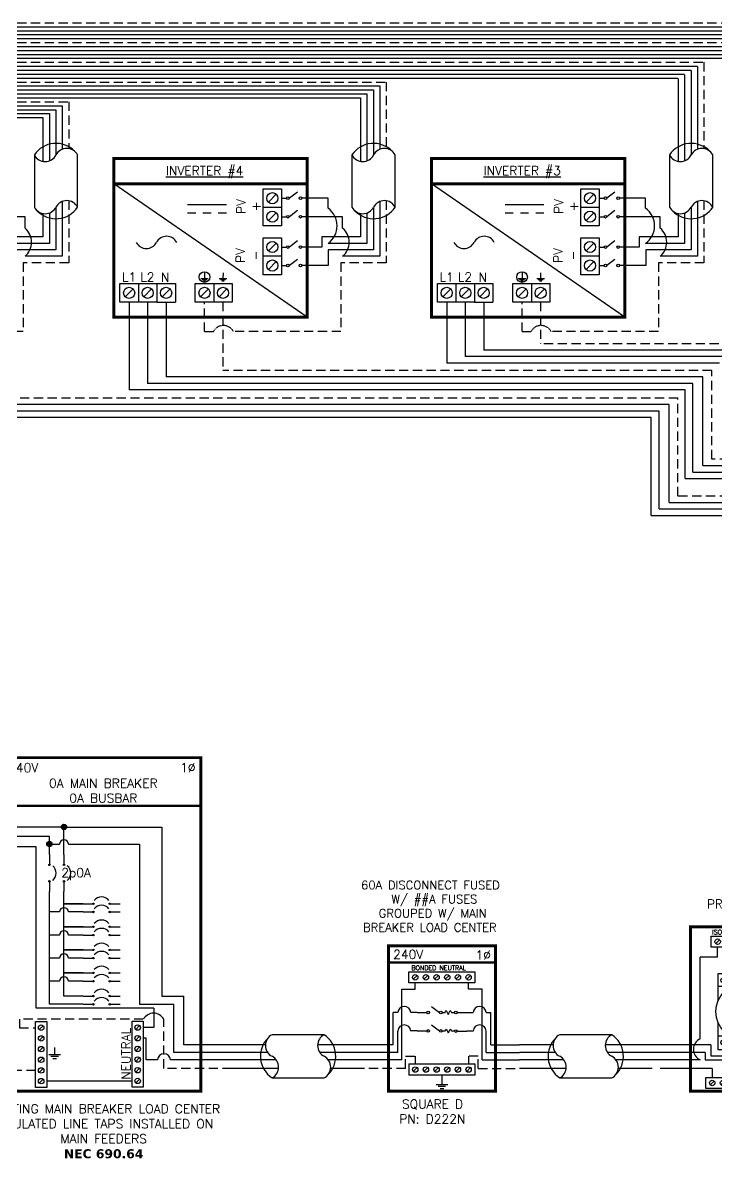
# Model space of a CAD drawing. Header units: feet. Extents: x 9859 to 10652, y 16033 to 16582.
# Drawn here: x 10279 to 10474.3, y 16236.7 to 16558 of the extents above; entities that cross this region are included whole.
import ezdxf

# ---------------------------------------------------------------- set-up
doc = ezdxf.new("R2010")
doc.units = ezdxf.units.FT
doc.header["$MEASUREMENT"] = 0
doc.linetypes.add('HIDDEN', pattern=[0.375, 0.25, -0.125])
for name, color, linetype in [('ONE LINE BLOCKS', 7, 'Continuous'), ('TABLES', 7, 'Continuous'), ('TEXT', 7, 'Continuous'), ('Z - TITLEBLOCK TXT', 7, 'Continuous')]:
    doc.layers.add(name, color=color, linetype=linetype)
doc.styles.add('ONE LINE TXT', font='techb___.ttf')
doc.styles.get("Standard").update_dxf_attribs({"font": 'simplex.shx'})

# ---------------------------------------------------------------- blocks, each defined once
blk = doc.blocks.new('*U18')
at = {"color": 7, "linetype": 'Continuous'}
for p, q in [((-628.73, -1.61), (-2.62, -1.61)), ((-628.73, -4.82), (-7.87, -4.82)), ((-628.73, -9.64), (-132.05, -9.65)), ((-628.73, -12.86), (-137.3, -12.86)), ((-628.73, -17.69), (-261.48, -17.69)), ((-261.48, -17.78), (-261.48, -51.53)), ((-628.73, -20.9), (-266.73, -20.9)), ((-266.73, -21.16), (-266.73, -56.2)), ((-628.73, -25.73), (-390.92, -25.73)), ((-390.92, -25.73), (-390.92, -51.53)), ((-628.73, -28.95), (-396.16, -28.95)), ((-396.16, -28.95), (-396.16, -56.2)), ((-628.73, -33.78), (-520.35, -33.78)), ((-628.73, -36.99), (-525.59, -36.99)), ((-525.59, -36.99), (-525.59, -56.2)), ((-520.35, -33.78), (-520.35, -51.53)), ((-531.73, -53.85), (-531.73, -75.09)), ((-514.1, -75.09), (-514.1, -53.85)), ((-402.3, -53.85), (-402.3, -75.09)), ((-384.67, -75.09), (-384.67, -53.85)), ((-272.87, -53.85), (-272.87, -75.09)), ((-255.24, -75.09), (-255.24, -53.85)), ((-520.35, -72.78), (-520.35, -95.11)), ((-412.04, -71.46), (-422.67, -71.46)), ((-412.04, -75.56), (-412.04, -71.46)), ((-390.92, -72.78), (-390.92, -95.11)), ((-282.61, -71.46), (-293.24, -71.46)), ((-282.61, -75.56), (-282.61, -71.46)), ((-261.48, -72.78), (-261.48, -95.11)), ((-535.52, -78.99), (-552.11, -78.99)), ((-535.52, -83.72), (-535.52, -78.99)), ((-525.59, -77.45), (-525.59, -89.87)), ((-406.09, -78.99), (-422.67, -78.99)), ((-406.09, -83.72), (-406.09, -78.99)), ((-396.16, -77.45), (-396.16, -89.87)), ((-276.65, -78.99), (-293.24, -78.99)), ((-276.65, -83.72), (-276.65, -78.99)), ((-266.73, -77.45), (-266.73, -89.87)), ((-525.59, -89.87), (-541.48, -89.87)), ((-396.16, -89.87), (-412.04, -89.87)), ((-266.73, -89.87), (-282.61, -89.87)), ((-520.35, -95.11), (-535.52, -95.11)), ((-390.92, -95.11), (-406.09, -95.11)), ((-261.48, -95.11), (-276.65, -95.11)), ((-493.09, -113.78), (-493.09, -149.54)), ((-363.66, -113.78), (-363.66, -138.64)), ((-252.46, -138.64), (-363.66, -138.64)), ((-266.54, -149.54), (-493.09, -149.54)), ((-266.54, -185.65), (-266.54, -149.54)), ((-280.35, -160.83), (-622.52, -160.83)), ((-280.35, -200.68), (-280.35, -160.83)), ((-266.54, -185.65), (-77.27, -185.65)), ((-280.35, -200.68), (-77.27, -200.68))]:
    blk.add_line(p, q, dxfattribs=at)
at = {"color": 253, "linetype": 'Continuous'}
for p, q in [((-628.73, -3.21), (-5.24, -3.22)), ((-628.73, -6.43), (-10.49, -6.43)), ((-628.73, -11.25), (-134.67, -11.25)), ((-628.73, -14.47), (-139.92, -14.47)), ((-628.73, -19.3), (-264.11, -19.3)), ((-628.73, -22.52), (-269.35, -22.52)), ((-269.35, -22.85), (-269.35, -56.43)), ((-264.11, -19.47), (-264.11, -53.95)), ((-628.73, -27.34), (-393.54, -27.34)), ((-393.54, -27.34), (-393.54, -53.95)), ((-628.73, -30.56), (-398.78, -30.56)), ((-398.78, -30.56), (-398.78, -56.43)), ((-628.73, -35.39), (-522.97, -35.39)), ((-522.97, -35.39), (-522.97, -53.95)), ((-628.73, -38.6), (-528.21, -38.6)), ((-528.21, -38.6), (-528.21, -56.43)), ((-528.21, -77.68), (-528.21, -87.25)), ((-522.97, -75.19), (-522.97, -92.49)), ((-398.78, -77.68), (-398.78, -87.25)), ((-393.54, -75.19), (-393.54, -92.49)), ((-269.35, -77.68), (-269.35, -87.25)), ((-264.11, -75.19), (-264.11, -92.49)), ((-528.21, -87.25), (-544.05, -87.25)), ((-398.78, -87.25), (-414.62, -87.25)), ((-414.62, -87.25), (-414.62, -91.36)), ((-269.35, -87.25), (-285.19, -87.25)), ((-285.19, -87.25), (-285.19, -91.36)), ((-522.97, -92.49), (-541.43, -92.49)), ((-414.62, -91.36), (-422.67, -91.36)), ((-393.54, -92.49), (-412, -92.49)), ((-412, -92.49), (-412, -98.89)), ((-285.19, -91.36), (-293.24, -91.36)), ((-264.11, -92.49), (-282.57, -92.49)), ((-282.57, -92.49), (-282.57, -98.89)), ((-412, -98.89), (-422.67, -98.89)), ((-282.57, -98.89), (-293.24, -98.89)), ((-478.02, -113.78), (-478.02, -144.28)), ((-348.59, -113.78), (-348.59, -133.38)), ((-245.18, -133.38), (-348.59, -133.38)), ((-259.25, -144.28), (-478.02, -144.28)), ((-259.25, -180.39), (-259.25, -144.28)), ((-273.07, -155.57), (-607.45, -155.57)), ((-273.07, -195.42), (-273.07, -155.57)), ((-259.25, -180.39), (-79.97, -180.39)), ((-273.07, -195.42), (-79.97, -195.42))]:
    blk.add_line(p, q, dxfattribs=at)
at = {"color": 10, "linetype": 'Continuous'}
for p, q in [((-485.55, -113.78), (-485.55, -146.91)), ((-356.12, -113.78), (-356.12, -136.01)), ((-249.24, -136.01), (-356.12, -136.01)), ((-263.31, -146.91), (-485.55, -146.91)), ((-263.31, -183.02), (-263.31, -146.91)), ((-277.13, -158.2), (-614.98, -158.2)), ((-277.13, -198.05), (-277.13, -158.2)), ((-263.31, -183.02), (-77.39, -183.02)), ((-277.13, -198.05), (-77.39, -198.05))]:
    blk.add_line(p, q, dxfattribs=at)
at = {"color": 7, "linetype": 'Continuous'}
for centre, start, end in [((-522.91, -59.7), 43.9732, 146.4265), ((-393.48, -59.7), 43.9732, 146.4265), ((-264.05, -59.7), 43.9732, 146.4265), ((-522.91, -69.24), 223.9732, 326.4265), ((-393.48, -69.24), 223.9732, 326.4265), ((-264.05, -69.24), 223.9732, 326.4265)]:
    blk.add_arc(centre, 10.58, start, end, dxfattribs=at)
at = {"layer": 'ONE LINE BLOCKS', "lineweight": 50, "const_width": 1.19}
for points in [[(-499.3, -119.95), (-499.3, -55.29), (-420.53, -55.29), (-420.53, -119.95)], [(-499.3, -65.58), (-499.3, -55.29), (-420.53, -55.29), (-420.53, -65.58)], [(-369.87, -119.95), (-369.87, -55.29), (-291.1, -55.29), (-291.1, -119.95)], [(-369.87, -65.58), (-369.87, -55.29), (-291.1, -55.29), (-291.1, -65.58)]]:
    blk.add_lwpolyline(points, close=True, dxfattribs=at)
at = {"layer": 'TEXT', "color": 92, "linetype": 'HIDDEN', "ltscale": 15}
for p, q in [((-628.73, 0), (0, 0)), ((-628.73, -8.04), (-129.43, -8.04)), ((-628.73, -16.08), (-258.86, -16.08)), ((-258.86, -16.08), (-258.86, -51.24)), ((-628.73, -24.13), (-388.29, -24.13)), ((-388.29, -24.13), (-388.29, -51.24)), ((-628.73, -32.17), (-517.73, -32.17)), ((-517.73, -32.17), (-517.73, -51.24)), ((-517.73, -72.49), (-517.73, -97.74)), ((-388.29, -72.49), (-388.29, -97.74)), ((-258.86, -72.49), (-258.86, -97.74)), ((-517.73, -97.74), (-536.23, -97.74)), ((-536.23, -97.74), (-536.23, -125.82)), ((-388.29, -97.74), (-406.8, -97.74)), ((-406.8, -97.74), (-406.8, -125.82)), ((-258.86, -97.74), (-277.37, -97.74)), ((-277.37, -97.74), (-277.37, -125.82)), ((-462.38, -125.82), (-462.38, -113.78)), ((-454.85, -113.78), (-454.85, -141.65)), ((-332.95, -125.82), (-332.95, -113.78)), ((-325.41, -113.78), (-325.41, -130.75)), ((-536.23, -125.82), (-579.97, -125.82)), ((-462.38, -125.82), (-458.78, -125.82)), ((-406.8, -125.82), (-450.54, -125.82)), ((-332.95, -125.82), (-329.35, -125.82)), ((-277.37, -125.82), (-321.11, -125.82)), ((-241.54, -130.75), (-325.41, -130.75)), ((-255.61, -141.65), (-454.85, -141.65)), ((-255.61, -177.76), (-255.61, -141.65)), ((-269.43, -152.94), (-584.28, -152.94)), ((-269.43, -192.79), (-269.43, -152.94)), ((-79.9, -177.76), (-255.61, -177.76)), ((-79.9, -192.79), (-269.43, -192.79))]:
    blk.add_line(p, q, dxfattribs=at)
at = {"layer": 'TEXT', "color": 92, "linetype": 'Continuous', "flags": 128}
for points in [[(-462.38, -101.84), (-462.38, -104.14)], [(-454.84, -101.84), (-454.85, -104.14)], [(-332.95, -101.84), (-332.95, -104.14)], [(-325.41, -101.84), (-325.42, -104.14)], [(-463.92, -104.14), (-460.85, -104.14)], [(-461.38, -104.71), (-463.38, -104.71)], [(-456.38, -104.14), (-453.31, -104.14)], [(-453.84, -104.71), (-455.85, -104.71)], [(-334.49, -104.14), (-331.41, -104.14)], [(-331.95, -104.71), (-333.95, -104.71)], [(-326.95, -104.14), (-323.88, -104.14)], [(-324.41, -104.71), (-326.42, -104.71)]]:
    blk.add_lwpolyline(points, dxfattribs=at)
at = {"layer": 'TEXT', "color": 92, "linetype": 'HIDDEN', "flags": 128}
for points in [[(-461.91, -105.28), (-462.85, -105.28)], [(-454.38, -105.28), (-455.32, -105.28)], [(-332.48, -105.28), (-333.42, -105.28)], [(-324.94, -105.28), (-325.89, -105.28)]]:
    blk.add_lwpolyline(points, dxfattribs=at)
at = {"layer": 'TEXT', "color": 92, "linetype": 'Continuous'}
for centre in [(-462.38, -103.58), (-332.95, -103.58)]:
    blk.add_circle(centre, 2.17, dxfattribs=at)
at = {"layer": 'TEXT', "color": 92, "linetype": 'HIDDEN', "ltscale": 0.3}
for centre in [(-454.66, -127.98), (-325.23, -127.98)]:
    blk.add_arc(centre, 4.65, 27.6639, 152.3361, dxfattribs=at)
at = {"layer": 'Z - TITLEBLOCK TXT', "color": 7, "linetype": 'Continuous'}
for p, q in [((-420.53, -119.95), (-499.3, -65.58)), ((-291.1, -119.95), (-369.87, -65.58)), ((-453.48, -74.19), (-469.25, -74.19)), ((-324.05, -74.19), (-339.82, -74.19)), ((-465.95, -77.6), (-469.25, -77.6)), ((-459.72, -77.6), (-463.01, -77.6)), ((-453.48, -77.6), (-456.78, -77.6)), ((-336.52, -77.6), (-339.82, -77.6)), ((-330.29, -77.6), (-333.58, -77.6)), ((-324.05, -77.6), (-327.34, -77.6))]:
    blk.add_line(p, q, dxfattribs=at)
at = {"layer": 'Z - TITLEBLOCK TXT', "color": 1, "linetype": 'Continuous'}
for p, q in [((-438.49, -82.76), (-438.49, -67.69)), ((-438.49, -67.69), (-430.95, -67.69)), ((-438.49, -82.76), (-438.49, -67.69)), ((-430.95, -67.69), (-430.95, -82.76)), ((-430.95, -67.69), (-430.95, -75.23)), ((-424.53, -69), (-427.79, -71.44)), ((-309.06, -82.76), (-309.06, -67.69)), ((-309.06, -67.69), (-301.52, -67.69)), ((-309.06, -82.76), (-309.06, -67.69)), ((-301.52, -67.69), (-301.52, -82.76)), ((-301.52, -67.69), (-301.52, -75.23)), ((-295.09, -69), (-298.36, -71.44)), ((-430.95, -71.46), (-428.91, -71.46)), ((-301.52, -71.46), (-299.48, -71.46)), ((-430.95, -75.23), (-438.49, -75.23)), ((-430.95, -78.99), (-428.91, -78.99)), ((-424.53, -76.53), (-427.79, -78.98)), ((-301.52, -75.23), (-309.06, -75.23)), ((-301.52, -78.99), (-299.48, -78.99)), ((-295.09, -76.53), (-298.36, -78.98)), ((-430.95, -82.76), (-438.49, -82.76)), ((-301.52, -82.76), (-309.06, -82.76)), ((-438.49, -102.66), (-438.49, -87.59)), ((-438.49, -87.59), (-430.95, -87.59)), ((-430.95, -87.59), (-430.95, -95.12)), ((-309.06, -102.66), (-309.06, -87.59)), ((-309.06, -87.59), (-301.52, -87.59)), ((-301.52, -87.59), (-301.52, -95.12)), ((-430.95, -91.36), (-428.91, -91.36)), ((-424.53, -88.89), (-427.79, -91.34)), ((-301.52, -91.36), (-299.48, -91.36)), ((-295.09, -88.89), (-298.36, -91.34)), ((-430.95, -95.12), (-438.49, -95.12)), ((-430.95, -95.12), (-430.95, -102.66)), ((-424.53, -96.43), (-427.79, -98.87)), ((-301.52, -95.12), (-309.06, -95.12)), ((-301.52, -95.12), (-301.52, -102.66)), ((-295.09, -96.43), (-298.36, -98.87)), ((-430.95, -98.89), (-428.91, -98.89)), ((-301.52, -98.89), (-299.48, -98.89)), ((-496.85, -106.25), (-481.78, -106.25)), ((-496.85, -113.78), (-496.85, -106.25)), ((-496.85, -106.25), (-489.32, -106.25)), ((-489.32, -106.25), (-489.32, -113.78)), ((-481.78, -106.25), (-481.78, -113.78)), ((-481.78, -106.25), (-474.25, -106.25)), ((-474.25, -106.25), (-474.25, -113.78)), ((-466.15, -106.25), (-451.08, -106.25)), ((-466.15, -113.78), (-466.15, -106.25)), ((-466.15, -106.25), (-458.61, -106.25)), ((-458.61, -106.25), (-458.61, -113.78)), ((-451.08, -106.25), (-451.08, -113.78)), ((-430.95, -102.66), (-438.49, -102.66)), ((-367.42, -106.25), (-352.35, -106.25)), ((-367.42, -113.78), (-367.42, -106.25)), ((-367.42, -106.25), (-359.89, -106.25)), ((-359.89, -106.25), (-359.89, -113.78)), ((-352.35, -106.25), (-352.35, -113.78)), ((-352.35, -106.25), (-344.82, -106.25)), ((-344.82, -106.25), (-344.82, -113.78)), ((-336.72, -106.25), (-321.65, -106.25)), ((-336.72, -113.78), (-336.72, -106.25)), ((-336.72, -106.25), (-329.18, -106.25)), ((-329.18, -106.25), (-329.18, -113.78)), ((-321.65, -106.25), (-321.65, -113.78)), ((-301.52, -102.66), (-309.06, -102.66)), ((-481.78, -113.78), (-496.85, -113.78)), ((-481.78, -113.78), (-474.25, -113.78)), ((-451.08, -113.78), (-466.15, -113.78)), ((-352.35, -113.78), (-367.42, -113.78)), ((-352.35, -113.78), (-344.82, -113.78)), ((-321.65, -113.78), (-336.72, -113.78))]:
    blk.add_line(p, q, dxfattribs=at)
at = {"layer": 'Z - TITLEBLOCK TXT', "color": 4, "linetype": 'Continuous'}
for p, q in [((-433.11, -69.85), (-436.33, -73.07)), ((-303.68, -69.85), (-306.9, -73.07)), ((-433.11, -77.39), (-436.33, -80.6)), ((-303.68, -77.39), (-306.9, -80.6)), ((-433.11, -89.75), (-436.33, -92.96)), ((-303.68, -89.75), (-306.9, -92.96)), ((-433.11, -97.28), (-436.33, -100.5)), ((-303.68, -97.28), (-306.9, -100.5)), ((-491.48, -108.41), (-494.69, -111.62)), ((-483.94, -108.41), (-487.16, -111.62)), ((-476.41, -108.41), (-479.62, -111.62)), ((-460.77, -108.41), (-463.99, -111.62)), ((-453.24, -108.41), (-456.45, -111.62)), ((-362.05, -108.41), (-365.26, -111.62)), ((-354.51, -108.41), (-357.73, -111.62)), ((-346.98, -108.41), (-350.19, -111.62)), ((-331.34, -108.41), (-334.56, -111.62)), ((-323.81, -108.41), (-327.02, -111.62))]:
    blk.add_line(p, q, dxfattribs=at)
for centre in [(-434.72, -71.46), (-305.29, -71.46), (-434.72, -78.99), (-305.29, -78.99), (-434.72, -91.36), (-305.29, -91.36), (-434.72, -98.89), (-305.29, -98.89), (-493.09, -110.02), (-485.55, -110.02), (-478.02, -110.02), (-462.38, -110.02), (-454.85, -110.02), (-363.66, -110.02), (-356.12, -110.02), (-348.59, -110.02), (-332.95, -110.02), (-325.41, -110.02)]:
    blk.add_circle(centre, 2.27, dxfattribs=at)
at = {"layer": 'Z - TITLEBLOCK TXT', "color": 1, "linetype": 'Continuous'}
for centre in [(-428.37, -71.46), (-423.22, -71.46), (-298.94, -71.46), (-293.78, -71.46), (-428.37, -78.99), (-423.22, -78.99), (-298.94, -78.99), (-293.78, -78.99), (-428.37, -91.36), (-423.22, -91.36), (-298.94, -91.36), (-293.78, -91.36), (-428.37, -98.89), (-423.22, -98.89), (-298.94, -98.89), (-293.78, -98.89)]:
    blk.add_circle(centre, 0.541, dxfattribs=at)
at = {"layer": 'Z - TITLEBLOCK TXT', "linetype": 'Continuous'}
for centre, radius, start, end in [((-527.32, -51.54), 4.98, 207.6639, 332.3361), ((-518.51, -56.16), 4.98, 27.6639, 152.3361), ((-397.89, -51.54), 4.98, 207.6639, 332.3361), ((-389.08, -56.16), 4.98, 27.6639, 152.3361), ((-268.46, -51.54), 4.98, 207.6639, 332.3361), ((-259.64, -56.16), 4.98, 27.6639, 152.3361), ((-518.51, -77.4), 4.98, 27.6639, 152.3361), ((-389.08, -77.4), 4.98, 27.6639, 152.3361), ((-259.64, -77.4), 4.98, 27.6639, 152.3361), ((-527.32, -72.78), 4.98, 207.6639, 332.3361), ((-417.17, -82.72), 8.8, 305.6505, 54.3495), ((-397.89, -72.78), 4.98, 207.6639, 332.3361), ((-287.74, -82.72), 8.8, 305.6505, 54.3495), ((-268.46, -72.78), 4.98, 207.6639, 332.3361), ((-540.29, -89.41), 7.43, 309.9338, 50.0662), ((-477.83, -91.64), 4.65, 27.6639, 152.3361), ((-410.86, -89.41), 7.43, 309.9338, 50.0662), ((-348.4, -91.64), 4.65, 27.6639, 152.3361), ((-281.43, -89.41), 7.43, 309.9338, 50.0662), ((-486.07, -87.32), 4.65, 207.6639, 332.3361), ((-356.64, -87.32), 4.65, 207.6639, 332.3361)]:
    blk.add_arc(centre, radius, start, end, dxfattribs=at)
at = {"layer": 'TABLES', "color": 1, "linetype": 'Continuous'}
for s, p in [('%%UINVERTER #4', (-478.09, -62.03)), ('%%UINVERTER #3', (-348.66, -62.03))]:
    blk.add_text(s, height=3.6576, dxfattribs=at).set_placement(p)
at = {"layer": 'TEXT', "color": 1, "char_height": 3.658, "attachment_point": 5, "rotation": 90}
for s, width, insert in [('PV +', 2.8378, (-444.46, -74.82)), ('PV +', 2.8378, (-315.03, -74.82)), ('PV -', 2.8013, (-444.69, -94.79)), ('PV -', 2.8013, (-315.25, -94.79))]:
    blk.add_mtext_dynamic_manual_height_columns(s, width=width, gutter_width=0.75, heights=[0], dxfattribs=dict(at, insert=insert))
at = {"layer": 'TEXT', "color": 1, "attachment_point": 5}
for s, insert, char_height in [('L1', (-493.14, -103.61), 3.658), ('L2', (-485.68, -103.58), 3.658), ('N', (-478.43, -103.63), 3.66), ('L1', (-363.71, -103.61), 3.658), ('L2', (-356.25, -103.58), 3.658), ('N', (-349, -103.63), 3.66)]:
    blk.add_mtext_dynamic_manual_height_columns(s, width=0.1481, gutter_width=0.75, heights=[0], dxfattribs=dict(at, insert=insert, char_height=char_height))
blk = doc.blocks.new('M_METER PAN')
at = {"color": 253, "linetype": 'Continuous'}
for p, q in [((4.735, 8.023), (4.735, 8.748)), ((8.589, 8.023), (8.589, 8.748)), ((4.735, 8.023), (3.483, 8.023)), ((3.483, 2.136), (3.483, 8.023)), ((8.589, 8.023), (9.84, 8.023)), ((9.84, 2.136), (9.84, 8.023)), ((3.483, 0.611), (0, 0.611)), ((9.84, 0.611), (13.323, 0.611))]:
    blk.add_line(p, q, dxfattribs=at)
at = {"color": 7, "linetype": 'Continuous'}
for p, q in [((5.163, 7.563), (5.163, 6.819)), ((5.163, 7.563), (9.474, 7.563)), ((9.474, 7.563), (9.474, 1.711)), ((4.245, 1.711), (0, 1.711)), ((4.245, 1.711), (4.245, 0.898)), ((9.474, 1.711), (13.323, 1.711)), ((4.245, 0.898), (5.163, 0.898)), ((5.163, 0.898), (5.163, 1.37))]:
    blk.add_line(p, q, dxfattribs=at)
at = {"color": 10, "linetype": 'Continuous'}
for p, q in [((8.16, 7.142), (8.16, 6.819)), ((8.16, 7.142), (9.123, 7.142)), ((9.123, 7.142), (9.123, 1.149)), ((3.832, 1.149), (0, 1.149)), ((3.832, 1.149), (3.832, 0.611)), ((8.16, 1.37), (8.16, 0.611)), ((9.123, 1.149), (13.323, 1.149)), ((3.832, 0.611), (8.16, 0.611))]:
    blk.add_line(p, q, dxfattribs=at)
at = {"color": 1, "linetype": 'Continuous'}
for p, q in [((5.565, 5.899), (4.761, 5.899)), ((7.758, 5.899), (8.562, 5.899)), ((5.565, 2.326), (4.761, 2.326)), ((7.758, 2.326), (8.562, 2.326))]:
    blk.add_line(p, q, dxfattribs=at)
at = {"color": 253, "linetype": 'Continuous'}
for centre, start, end in [((3.823, 1.374), 113.9997, 246.0003), ((9.5, 1.374), 293.9997, 66.0003)]:
    blk.add_arc(centre, 0.835, start, end, dxfattribs=at)
at = {"layer": 'ONE LINE BLOCKS', "lineweight": 50, "const_width": 0.21}
blk.add_lwpolyline([(2.772, -1.647), (2.772, 10.216), (10.552, 10.216), (10.552, -1.647)], close=True, dxfattribs=at)
at = {"layer": 'TEXT', "color": 92, "linetype": 'HIDDEN', "ltscale": 15}
for p, q in [((4.347, 0), (0, 0)), ((4.347, 0), (4.347, -0.649)), ((8.201, 0), (8.201, -0.649)), ((8.201, 0), (13.323, 0))]:
    blk.add_line(p, q, dxfattribs=at)
at = {"layer": 'TEXT', "color": 92, "linetype": 'Continuous', "flags": 128}
for points in [[(9.228, -0.457), (9.227, -1.078)], [(8.812, -1.078), (9.642, -1.078)], [(9.498, -1.231), (8.956, -1.231)], [(9.354, -1.385), (9.1, -1.385)]]:
    blk.add_lwpolyline(points, dxfattribs=at)
at = {"layer": 'TEXT', "linetype": 'Continuous'}
blk.add_circle((6.662, 4.095), 2.059, dxfattribs=at)
at = {"layer": 'Z - TITLEBLOCK TXT', "color": 1, "linetype": 'Continuous'}
for p, q in [((4.275, 8.748), (4.275, 9.552)), ((4.275, 9.552), (9.049, 9.552)), ((9.049, 9.552), (9.049, 8.748)), ((9.049, 8.748), (4.275, 8.748)), ((4.761, 6.819), (4.761, 4.888)), ((5.565, 6.819), (4.761, 6.819)), ((5.565, 5.838), (5.565, 6.819)), ((7.758, 5.838), (7.758, 6.819)), ((7.758, 6.819), (8.562, 6.819)), ((8.562, 6.819), (8.562, 4.888)), ((4.761, 3.301), (4.761, 1.37)), ((8.562, 3.301), (8.562, 1.37)), ((5.565, 1.37), (5.565, 2.351)), ((7.758, 1.37), (7.758, 2.351)), ((4.761, 1.37), (5.565, 1.37)), ((8.562, 1.37), (7.758, 1.37)), ((3.887, -1.453), (3.887, -0.649)), ((3.887, -0.649), (8.661, -0.649)), ((8.661, -0.649), (8.661, -1.453)), ((8.661, -1.453), (3.887, -1.453))]:
    blk.add_line(p, q, dxfattribs=at)
at = {"layer": 'Z - TITLEBLOCK TXT', "color": 4, "linetype": 'Continuous'}
for p, q in [((4.874, 9.29), (4.596, 9.011)), ((5.645, 9.29), (5.366, 9.011)), ((6.416, 9.29), (6.137, 9.011)), ((7.186, 9.29), (6.908, 9.011)), ((7.957, 9.29), (7.679, 9.011)), ((8.728, 9.29), (8.449, 9.011)), ((5.303, 6.499), (5.024, 6.22)), ((8.299, 6.499), (8.021, 6.22)), ((5.303, 2.005), (5.024, 1.727)), ((8.299, 2.005), (8.021, 1.727)), ((4.486, -0.912), (4.208, -1.19)), ((5.257, -0.912), (4.978, -1.19)), ((6.028, -0.912), (5.749, -1.19)), ((6.798, -0.912), (6.52, -1.19)), ((7.569, -0.912), (7.291, -1.19)), ((8.34, -0.912), (8.061, -1.19))]:
    blk.add_line(p, q, dxfattribs=at)
for centre in [(4.735, 9.15), (5.506, 9.15), (6.276, 9.15), (7.047, 9.15), (7.818, 9.15), (8.589, 9.15), (5.163, 6.359), (8.16, 6.359), (5.163, 1.866), (8.16, 1.866), (4.347, -1.051), (5.118, -1.051), (5.888, -1.051), (6.659, -1.051), (7.43, -1.051), (8.201, -1.051)]:
    blk.add_circle(centre, 0.197, dxfattribs=at)
at = {"layer": 'TABLES', "color": 4, "linetype": 'Continuous'}
blk.add_text('ISOLATED NEUTRAL', height=0.33207, dxfattribs=at).set_placement((4.339, 9.669))
at = {"layer": 'TEXT', "color": 1, "insert": (6.613, 11.342), "char_height": 0.62775, "attachment_point": 5}
blk.add_mtext_dynamic_manual_height_columns('PRODUCTION METER', width=1.32031, gutter_width=7.17, heights=[0], dxfattribs=at)
at = {"layer": 'Z - TITLEBLOCK TXT', "color": 253, "linetype": 'Continuous', "style": 'ONE LINE TXT'}
blk.add_text('M', height=1.662, dxfattribs=at).set_placement((5.854, 3.259))
blk = doc.blocks.new('*U17')
at = {"color": 0}
blk.add_blockref('M_METER PAN', (0, 0), dxfattribs=at)
blk = doc.blocks.new('M_MAIN DISCO')
at = {"color": 253, "linetype": 'Continuous'}
for p, q in [((-42.47, 32.21), (-42.47, 34.82)), ((-20.72, 32.21), (-20.72, 34.82)), ((-47.96, 3.45), (-47.96, 32.21)), ((-47.96, 32.21), (-42.47, 32.21)), ((-15.23, 32.21), (-20.72, 32.21)), ((-15.23, 3.45), (-15.23, 32.21)), ((-47.96, 3.45), (-63.19, 3.45)), ((-15.23, 3.45), (0, 3.45))]:
    blk.add_line(p, q, dxfattribs=at)
at = {"color": 7, "linetype": 'Continuous'}
for p, q in [((-51.46, 9.66), (-51.46, 22.77)), ((-49.6, 22.77), (-51.46, 22.77)), ((-41.69, 22.77), (-44.32, 22.77)), ((-21.5, 22.77), (-18.87, 22.77)), ((-13.59, 22.77), (-11.73, 22.77)), ((-11.73, 9.66), (-11.73, 22.77)), ((-51.46, 9.66), (-63.19, 9.66)), ((-11.73, 9.66), (0, 9.66))]:
    blk.add_line(p, q, dxfattribs=at)
at = {"color": 1, "linetype": 'Continuous'}
for p, q in [((-31.53, 22.77), (-30.29, 22.77)), ((-27.74, 22.77), (-26.5, 22.77)), ((-31.53, 15.24), (-30.29, 15.24)), ((-27.74, 15.24), (-26.5, 15.24))]:
    blk.add_line(p, q, dxfattribs=at)
at = {"color": 10, "linetype": 'Continuous'}
for p, q in [((-49.6, 6.49), (-49.6, 15.24)), ((-41.69, 15.24), (-44.32, 15.24)), ((-21.5, 15.24), (-18.87, 15.24)), ((-13.59, 6.49), (-13.59, 15.24)), ((-49.6, 6.49), (-63.19, 6.49)), ((-13.59, 6.49), (0, 6.49))]:
    blk.add_line(p, q, dxfattribs=at)
at = {"color": 7, "linetype": 'Continuous'}
for centre in [(-46.96, 22.62), (-16.23, 22.62)]:
    blk.add_arc(centre, 2.64, 3.2819, 176.7181, dxfattribs=at)
at = {"color": 10, "linetype": 'Continuous'}
for centre in [(-46.96, 15.08), (-16.23, 15.08)]:
    blk.add_arc(centre, 2.64, 3.2819, 176.7181, dxfattribs=at)
at = {"color": 1, "linetype": 'Continuous'}
for points in [[(-30.29, 22.77), (-29.92, 23.53), (-29.02, 22.01), (-28.19, 23.53), (-27.74, 22.77)], [(-30.29, 15.24), (-29.92, 16), (-29.02, 14.47), (-28.19, 16), (-27.74, 15.24)]]:
    blk.add_spline(points, degree=3, dxfattribs=at)
at = {"layer": 'ONE LINE BLOCKS', "lineweight": 50}
blk.add_line((-53.41, 43.1), (-9.8, 43.1), dxfattribs=at)
at = {"layer": 'ONE LINE BLOCKS', "lineweight": 50, "const_width": 1.19}
blk.add_lwpolyline([(-53.41, -9.3), (-53.41, 49.88), (-9.8, 49.88), (-9.8, -9.3)], close=True, dxfattribs=at)
at = {"layer": 'TEXT', "color": 92, "linetype": 'HIDDEN', "ltscale": 15}
for p, q in [((-46.38, 0), (-46.38, 4.94)), ((-46.38, 4.94), (-42.47, 4.94)), ((-42.47, 4.94), (-42.47, 1.8)), ((-16.81, 4.94), (-20.72, 4.94)), ((-20.72, 4.94), (-20.72, 1.8)), ((-16.81, 0), (-16.81, 4.94)), ((-46.38, 0), (-63.19, 0)), ((-16.81, 0), (0, 0))]:
    blk.add_line(p, q, dxfattribs=at)
at = {"layer": 'TEXT', "color": 92, "linetype": 'Continuous', "flags": 128}
for points in [[(-31.59, -3.07), (-31.6, -6.57)], [(-33.94, -6.57), (-29.25, -6.57)], [(-30.07, -7.44), (-33.13, -7.44)], [(-30.88, -8.3), (-32.31, -8.3)]]:
    blk.add_lwpolyline(points, dxfattribs=at)
at = {"layer": 'Z - TITLEBLOCK TXT', "color": 1, "linetype": 'Continuous'}
for p, q in [((-45.07, 34.82), (-45.07, 39.36)), ((-45.07, 39.36), (-18.12, 39.36)), ((-18.12, 39.36), (-18.12, 34.82)), ((-18.12, 34.82), (-45.07, 34.82)), ((-35.88, 25.22), (-32.61, 22.78)), ((-41.69, 22.77), (-37.77, 22.77)), ((-25.42, 22.77), (-21.5, 22.77)), ((-41.69, 15.24), (-37.77, 15.24)), ((-35.88, 17.69), (-32.61, 15.24)), ((-25.42, 15.23), (-21.5, 15.23)), ((-45.07, 1.8), (-18.12, 1.8)), ((-45.07, 1.8), (-45.07, -2.74)), ((-18.12, 1.8), (-18.12, -2.74)), ((-18.12, -2.74), (-45.07, -2.74))]:
    blk.add_line(p, q, dxfattribs=at)
at = {"layer": 'Z - TITLEBLOCK TXT', "color": 4, "linetype": 'Continuous'}
for p, q in [((-41.69, 37.87), (-43.26, 36.3)), ((-37.34, 37.87), (-38.91, 36.3)), ((-32.98, 37.87), (-34.56, 36.3)), ((-28.63, 37.87), (-30.21, 36.3)), ((-24.28, 37.87), (-25.86, 36.3)), ((-19.93, 37.87), (-21.51, 36.3)), ((-41.69, 0.32), (-43.26, -1.26)), ((-37.34, 0.32), (-38.91, -1.26)), ((-32.98, 0.32), (-34.56, -1.26)), ((-28.63, 0.32), (-30.21, -1.26)), ((-24.28, 0.32), (-25.86, -1.26)), ((-19.93, 0.32), (-21.51, -1.26))]:
    blk.add_line(p, q, dxfattribs=at)
for centre in [(-42.47, 37.09), (-38.12, 37.09), (-33.77, 37.09), (-29.42, 37.09), (-25.07, 37.09), (-20.72, 37.09), (-42.47, -0.47), (-38.12, -0.47), (-33.77, -0.47), (-29.42, -0.47), (-25.07, -0.47), (-20.72, -0.47)]:
    blk.add_circle(centre, 1.11, dxfattribs=at)
at = {"layer": 'Z - TITLEBLOCK TXT', "color": 1, "linetype": 'Continuous'}
for centre in [(-37.23, 22.77), (-32.07, 22.77), (-25.96, 22.77), (-37.23, 15.24), (-32.07, 15.24), (-25.96, 15.23)]:
    blk.add_circle(centre, 0.541, dxfattribs=at)
at = {"layer": 'TABLES', "color": 4, "linetype": 'Continuous'}
blk.add_text('BONDED NEUTRAL', height=1.8743, dxfattribs=at).set_placement((-43.99, 40.01))
at = {"layer": 'TEXT', "color": 1}
for s, width, gutter_width, heights, insert, char_height, attachment_point in [('\\A1;\\pi4.1167;60A DISCONNECT FUSED \\P\\pi16.454;W/ ##A FUSES\\P\\pi11.355;GROUPED W/ MAIN \\P\\pi4.9392;BREAKER LOAD CENTER', 71.8931, 92.23, [24.13], (-68.68, 76.43), 3.4544, 1), ('240V', 0.1481, 0.75, [0], (-45.35, 46.44), 3.658, 5), ('1∅', 0.1481, 0.75, [0], (-14.78, 46.14), 3.658, 5), ('\\A1;\\pi3.6942,t21.982;SQUARE D\\P\\pi2.5621,t20.85;PN: D222N', 35.0816, 28.88, [13.54], (-51.57, -12.71), 3.6576, 1)]:
    blk.add_mtext_dynamic_manual_height_columns(s, width=width, gutter_width=gutter_width, heights=heights, dxfattribs=dict(at, insert=insert, char_height=char_height, attachment_point=attachment_point))
blk = doc.blocks.new('*U6')
at = {"color": 7, "linetype": 'Continuous'}
for p, q in [((2.435, 1.711), (0, 1.711)), ((6.669, 2.433), (2.905, 2.433)), ((9.575, 1.711), (6.199, 1.711)), ((2.905, -0.69), (6.669, -0.69))]:
    blk.add_line(p, q, dxfattribs=at)
at = {"color": 10, "linetype": 'Continuous'}
for p, q in [((2.591, 1.149), (0, 1.149)), ((9.575, 1.149), (6.355, 1.149))]:
    blk.add_line(p, q, dxfattribs=at)
at = {"color": 253, "linetype": 'Continuous'}
for p, q in [((3.208, 0.611), (0, 0.611)), ((9.575, 0.611), (6.972, 0.611))]:
    blk.add_line(p, q, dxfattribs=at)
at = {"color": 7, "linetype": 'Continuous'}
for centre, start, end in [((3.942, 0.872), 133.97324, 236.42648), ((5.633, 0.872), 313.97324, 56.42648)]:
    blk.add_arc(centre, 1.874, start, end, dxfattribs=at)
at = {"layer": 'TEXT', "color": 92, "linetype": 'HIDDEN', "ltscale": 15}
for p, q in [((3.373, 0), (0, 0)), ((9.575, 0), (7.137, 0))]:
    blk.add_line(p, q, dxfattribs=at)
at = {"layer": 'Z - TITLEBLOCK TXT', "linetype": 'Continuous'}
for centre, start, end in [((3.315, 1.653), 117.66392, 242.33608), ((7.078, 1.653), 117.66392, 242.33608), ((2.496, 0.091), 297.66392, 62.33608), ((6.26, 0.091), 297.66392, 62.33608)]:
    blk.add_arc(centre, 0.882, start, end, dxfattribs=at)
blk = doc.blocks.new('*U19')
at = {"layer": 'ONE LINE BLOCKS', "linetype": 'Continuous'}
h = blk.add_hatch(color=254, dxfattribs=at)
h.dxf.hatch_style = 1
edge = h.paths.add_edge_path()
edge.add_arc((-68.38, 98.34), 1.11, 0, 360)
h = blk.add_hatch(color=254, dxfattribs=at)
h.dxf.hatch_style = 1
edge = h.paths.add_edge_path()
edge.add_arc((-74.3, 91.39), 1.11, 0, 360)
h = blk.add_hatch(color=1, dxfattribs=at)
h.dxf.hatch_style = 1
edge = h.paths.add_edge_path()
edge.add_arc((-74.3, 82.89), 0.291, 0, 360)
h = blk.add_hatch(color=1, dxfattribs=at)
h.dxf.hatch_style = 1
edge = h.paths.add_edge_path()
edge.add_arc((-68.38, 82.89), 0.291, 0, 360)
h = blk.add_hatch(color=1, dxfattribs=at)
h.dxf.hatch_style = 1
edge = h.paths.add_edge_path()
edge.add_arc((-74.3, 76.21), 0.291, 0, 360)
h = blk.add_hatch(color=1, dxfattribs=at)
h.dxf.hatch_style = 1
edge = h.paths.add_edge_path()
edge.add_arc((-68.38, 76.21), 0.291, 0, 360)
h = blk.add_hatch(color=1, dxfattribs=at)
h.dxf.hatch_style = 1
edge = h.paths.add_edge_path()
edge.add_arc((-56.39, 67.09), 0.291, 0, 360)
h = blk.add_hatch(color=1, dxfattribs=at)
h.dxf.hatch_style = 1
edge = h.paths.add_edge_path()
edge.add_arc((-49.72, 67.09), 0.291, 0, 360)
h = blk.add_hatch(color=1, dxfattribs=at)
h.dxf.hatch_style = 1
edge = h.paths.add_edge_path()
edge.add_arc((-56.39, 63.72), 0.291, 0, 360)
h = blk.add_hatch(color=1, dxfattribs=at)
h.dxf.hatch_style = 1
edge = h.paths.add_edge_path()
edge.add_arc((-49.72, 63.72), 0.291, 0, 360)
h = blk.add_hatch(color=1, dxfattribs=at)
h.dxf.hatch_style = 1
edge = h.paths.add_edge_path()
edge.add_arc((-56.39, 57.69), 0.291, 0, 360)
h = blk.add_hatch(color=1, dxfattribs=at)
h.dxf.hatch_style = 1
edge = h.paths.add_edge_path()
edge.add_arc((-49.72, 57.69), 0.291, 0, 360)
h = blk.add_hatch(color=1, dxfattribs=at)
h.dxf.hatch_style = 1
edge = h.paths.add_edge_path()
edge.add_arc((-56.39, 54.31), 0.291, 0, 360)
h = blk.add_hatch(color=1, dxfattribs=at)
h.dxf.hatch_style = 1
edge = h.paths.add_edge_path()
edge.add_arc((-49.72, 54.31), 0.291, 0, 360)
h = blk.add_hatch(color=1, dxfattribs=at)
h.dxf.hatch_style = 1
edge = h.paths.add_edge_path()
edge.add_arc((-56.39, 48.29), 0.291, 0, 360)
h = blk.add_hatch(color=1, dxfattribs=at)
h.dxf.hatch_style = 1
edge = h.paths.add_edge_path()
edge.add_arc((-49.72, 48.29), 0.291, 0, 360)
h = blk.add_hatch(color=1, dxfattribs=at)
h.dxf.hatch_style = 1
edge = h.paths.add_edge_path()
edge.add_arc((-56.39, 44.91), 0.291, 0, 360)
h = blk.add_hatch(color=1, dxfattribs=at)
h.dxf.hatch_style = 1
edge = h.paths.add_edge_path()
edge.add_arc((-49.72, 44.91), 0.291, 0, 360)
h = blk.add_hatch(color=1, dxfattribs=at)
h.dxf.hatch_style = 1
edge = h.paths.add_edge_path()
edge.add_arc((-56.39, 38.89), 0.291, 0, 360)
h = blk.add_hatch(color=1, dxfattribs=at)
h.dxf.hatch_style = 1
edge = h.paths.add_edge_path()
edge.add_arc((-49.72, 38.89), 0.291, 0, 360)
h = blk.add_hatch(color=1, dxfattribs=at)
h.dxf.hatch_style = 1
edge = h.paths.add_edge_path()
edge.add_arc((-56.39, 35.51), 0.291, 0, 360)
h = blk.add_hatch(color=1, dxfattribs=at)
h.dxf.hatch_style = 1
edge = h.paths.add_edge_path()
edge.add_arc((-49.72, 35.51), 0.291, 0, 360)
h = blk.add_hatch(color=1, dxfattribs=at)
h.dxf.hatch_style = 1
edge = h.paths.add_edge_path()
edge.add_arc((-56.39, 29.48), 0.291, 0, 360)
h = blk.add_hatch(color=1, dxfattribs=at)
h.dxf.hatch_style = 1
edge = h.paths.add_edge_path()
edge.add_arc((-49.72, 29.48), 0.291, 0, 360)
h = blk.add_hatch(color=1, dxfattribs=at)
h.dxf.hatch_style = 1
edge = h.paths.add_edge_path()
edge.add_arc((-56.39, 26.1), 0.291, 0, 360)
h = blk.add_hatch(color=1, dxfattribs=at)
h.dxf.hatch_style = 1
edge = h.paths.add_edge_path()
edge.add_arc((-49.72, 26.1), 0.291, 0, 360)
at = {"color": 155, "true_color": 0x647190}
blk.add_line((-93.51, 126.59), (-12.6, 126.59), dxfattribs=at)
at = {"color": 7, "linetype": 'Continuous'}
for p, q in [((-19.55, 9.66), (-19.55, 29.48)), ((0, 9.66), (-19.55, 9.66))]:
    blk.add_line(p, q, dxfattribs=at)
at = {"color": 10, "linetype": 'Continuous'}
for p, q in [((-23.58, 6.49), (-23.58, 26.1)), ((-19.54, 26.1), (-19.54, 26.1)), ((0, 6.49), (-23.58, 6.49))]:
    blk.add_line(p, q, dxfattribs=at)
at = {"color": 253, "linetype": 'Continuous'}
for p, q in [((-34.9, 12.29), (-36.07, 12.29)), ((-34.9, 3.45), (-34.9, 12.29)), ((-30.25, 3.45), (-34.9, 3.45)), ((0, 3.45), (-24.98, 3.45))]:
    blk.add_line(p, q, dxfattribs=at)
at = {"color": 7, "linetype": 'Continuous'}
blk.add_circle((-119.49, -15.26), 5.11, dxfattribs=at)
at = {"color": 253, "linetype": 'Continuous'}
blk.add_arc((-27.62, 3.3), 2.64, 3.2819, 176.7181, dxfattribs=at)
at = {"layer": 'ONE LINE BLOCKS', "lineweight": 50}
blk.add_line((-93.51, 106.95), (-12.6, 106.95), dxfattribs=at)
at = {"layer": 'ONE LINE BLOCKS', "lineweight": 50, "const_width": 1.19}
for points in [[(-116.27, 134.89), (-116.27, 151.79), (-97.41, 151.79), (-97.41, 134.89)], [(-93.51, -9.3), (-93.51, 126.59), (-12.6, 126.59), (-12.6, -9.3)]]:
    blk.add_lwpolyline(points, close=True, dxfattribs=at)
at = {"layer": 'TEXT', "color": 92, "linetype": 'HIDDEN', "ltscale": 15}
for p, q in [((-36.07, 20.02), (-86.54, 20.02)), ((-86.54, 20.02), (-86.54, 16.57)), ((-27.75, 0), (-27.75, 20.02)), ((-86.54, 16.57), (-79.95, 16.57)), ((0, 0), (-27.75, 0)), ((-79.95, -0.83), (-119.49, -0.83)), ((-119.49, -0.83), (-119.49, -10.15)), ((-119.49, -20.38), (-119.49, -32.73))]:
    blk.add_line(p, q, dxfattribs=at)
at = {"layer": 'TEXT', "color": 92, "linetype": 'Continuous', "ltscale": 15}
blk.add_line((-40.61, -5.18), (-75.41, -5.18), dxfattribs=at)
at = {"layer": 'TEXT', "color": 92, "linetype": 'Continuous', "flags": 128}
for points in [[(-74.53, 5.69), (-69.85, 5.69)], [(-70.66, 4.83), (-73.72, 4.83)], [(-72.19, 8.54), (-72.19, 5.69)], [(-71.47, 3.96), (-72.91, 3.96)]]:
    blk.add_lwpolyline(points, dxfattribs=at)
at = {"layer": 'TEXT', "color": 92, "linetype": 'Continuous', "ltscale": 4, "flags": 128}
for points in [[(-127.97, -32.73), (-111.01, -32.73)], [(-113.95, -35.88), (-125.03, -35.88)], [(-116.88, -39.02), (-122.09, -39.02)]]:
    blk.add_lwpolyline(points, dxfattribs=at)
at = {"layer": 'TEXT', "linetype": 'Continuous'}
blk.add_circle((-106.84, 143.34), 7.15, dxfattribs=at)
at = {"layer": 'TEXT', "color": 92, "linetype": 'Continuous', "ltscale": 0.3}
blk.add_arc((-31.87, 17.86), 4.65, 27.6639, 152.3361, dxfattribs=at)
at = {"layer": 'Z - TITLEBLOCK TXT', "color": 253, "linetype": 'Continuous'}
for p, q in [((-113.33, 90.2), (-113.33, 134.89)), ((-79.78, 90.2), (-113.33, 90.2)), ((-79.78, 24.52), (-79.78, 90.2)), ((-31.78, 24.52), (-79.78, 24.52)), ((-31.78, 24.52), (-31.78, 16.64)), ((-31.78, 16.64), (-36.07, 16.64))]:
    blk.add_line(p, q, dxfattribs=at)
at = {"layer": 'Z - TITLEBLOCK TXT', "color": 10, "linetype": 'Continuous'}
for p, q in [((-106.84, 94.51), (-106.84, 134.89)), ((-74.3, 94.51), (-106.84, 94.51)), ((-74.3, 87.09), (-74.3, 94.51)), ((-73.19, 91.39), (-70.25, 91.39)), ((-66.51, 91.39), (-37.57, 91.39)), ((-37.57, 91.39), (-37.57, 26.1)), ((-74.3, 26.1), (-74.3, 72.02)), ((-70.25, 63.72), (-74.3, 63.72)), ((-60.59, 63.72), (-66.51, 63.72)), ((-70.25, 54.31), (-74.3, 54.31)), ((-60.59, 54.31), (-66.51, 54.31)), ((-70.25, 44.91), (-74.3, 44.91)), ((-60.59, 44.91), (-66.51, 44.91)), ((-70.25, 35.51), (-74.3, 35.51)), ((-60.59, 35.51), (-66.51, 35.51)), ((-60.59, 26.1), (-74.3, 26.1)), ((-37.57, 26.1), (-23.58, 26.1))]:
    blk.add_line(p, q, dxfattribs=at)
at = {"layer": 'Z - TITLEBLOCK TXT', "color": 7, "linetype": 'Continuous'}
for p, q in [((-100.35, 98.34), (-100.35, 134.89)), ((-68.38, 98.34), (-100.35, 98.34)), ((-68.38, 87.09), (-68.38, 98.34)), ((-67.27, 98.34), (-28.47, 98.34)), ((-28.47, 98.34), (-28.47, 29.48)), ((-68.38, 57.69), (-68.38, 72.02)), ((-68.38, 67.09), (-60.59, 67.09)), ((-60.59, 67.09), (-68.38, 67.09)), ((-68.38, 48.29), (-68.38, 57.69)), ((-68.38, 57.69), (-60.59, 57.69)), ((-60.59, 57.69), (-68.38, 57.69)), ((-68.38, 38.89), (-68.38, 48.29)), ((-68.38, 48.29), (-60.59, 48.29)), ((-60.59, 48.29), (-68.38, 48.29)), ((-68.38, 29.48), (-68.38, 38.89)), ((-68.38, 38.89), (-60.59, 38.89)), ((-60.59, 38.89), (-68.38, 38.89)), ((-60.59, 29.48), (-68.38, 29.48)), ((-28.47, 29.48), (-19.55, 29.48))]:
    blk.add_line(p, q, dxfattribs=at)
at = {"layer": 'Z - TITLEBLOCK TXT', "color": 1, "linetype": 'Continuous'}
for p, q in [((-79.95, -7.78), (-79.95, 19.17)), ((-79.95, 19.17), (-75.41, 19.17)), ((-75.41, 19.17), (-75.41, -7.78)), ((-40.61, -7.71), (-40.61, 19.24)), ((-40.61, 19.24), (-36.07, 19.24)), ((-36.07, 19.24), (-36.07, -7.71)), ((-75.41, -7.78), (-79.95, -7.78)), ((-36.07, -7.71), (-40.61, -7.71))]:
    blk.add_line(p, q, dxfattribs=at)
at = {"layer": 'Z - TITLEBLOCK TXT', "color": 4, "linetype": 'Continuous'}
for p, q in [((-76.9, 17.35), (-78.47, 15.78)), ((-37.55, 17.43), (-39.13, 15.85)), ((-76.9, 13), (-78.47, 11.43)), ((-37.55, 13.08), (-39.13, 11.5)), ((-76.9, 8.65), (-78.47, 7.08)), ((-37.55, 8.73), (-39.13, 7.15)), ((-76.9, 4.3), (-78.47, 2.73)), ((-37.55, 4.38), (-39.13, 2.8)), ((-37.55, 0.03), (-39.13, -1.55)), ((-76.9, -0.05), (-78.47, -1.62)), ((-76.9, -4.4), (-78.47, -5.97)), ((-37.55, -4.33), (-39.13, -5.9))]:
    blk.add_line(p, q, dxfattribs=at)
at = {"layer": 'Z - TITLEBLOCK TXT', "color": 1, "linetype": 'Continuous', "flags": 128}
for points in [[(-74.3, 87.09), (-74.3, 82.89)], [(-74.3, 87.09), (-74.3, 82.89)], [(-68.38, 87.09), (-68.38, 82.89)], [(-68.38, 87.09), (-68.38, 82.89)], [(-74.3, 76.21), (-74.3, 72.02)], [(-68.38, 76.21), (-68.38, 72.02)], [(-60.59, 67.09), (-56.39, 67.09)], [(-60.59, 67.09), (-56.39, 67.09)], [(-49.72, 67.09), (-45.52, 67.09)], [(-60.59, 63.72), (-56.39, 63.72)], [(-60.59, 63.72), (-56.39, 63.72)], [(-49.72, 63.72), (-45.52, 63.72)], [(-60.59, 57.69), (-56.39, 57.69)], [(-60.59, 57.69), (-56.39, 57.69)], [(-49.72, 57.69), (-45.52, 57.69)], [(-60.59, 54.31), (-56.39, 54.31)], [(-60.59, 54.31), (-56.39, 54.31)], [(-49.72, 54.31), (-45.52, 54.31)], [(-60.59, 48.29), (-56.39, 48.29)], [(-60.59, 48.29), (-56.39, 48.29)], [(-49.72, 48.29), (-45.52, 48.29)], [(-60.59, 44.91), (-56.39, 44.91)], [(-60.59, 44.91), (-56.39, 44.91)], [(-49.72, 44.91), (-45.52, 44.91)], [(-60.59, 38.89), (-56.39, 38.89)], [(-60.59, 38.89), (-56.39, 38.89)], [(-49.72, 38.89), (-45.52, 38.89)], [(-60.59, 35.51), (-56.39, 35.51)], [(-60.59, 35.51), (-56.39, 35.51)], [(-49.72, 35.51), (-45.52, 35.51)], [(-60.59, 29.48), (-56.39, 29.48)], [(-60.59, 29.48), (-56.39, 29.48)], [(-49.72, 29.48), (-45.52, 29.48)], [(-60.59, 26.1), (-56.39, 26.1)], [(-60.59, 26.1), (-56.39, 26.1)], [(-49.72, 26.1), (-45.52, 26.1)]]:
    blk.add_lwpolyline(points, dxfattribs=at)
at = {"layer": 'Z - TITLEBLOCK TXT', "color": 7, "linetype": 'Continuous'}
for centre in [(-68.38, 98.34), (-68.38, 98.34), (-74.3, 91.39)]:
    blk.add_circle(centre, 1.11, dxfattribs=at)
at = {"layer": 'Z - TITLEBLOCK TXT', "color": 1, "linetype": 'Continuous'}
for centre in [(-74.3, 82.89), (-68.38, 82.89), (-74.3, 76.21), (-68.38, 76.21), (-56.39, 67.09), (-49.72, 67.09), (-56.39, 63.72), (-49.72, 63.72), (-56.39, 57.69), (-49.72, 57.69), (-56.39, 54.31), (-49.72, 54.31), (-56.39, 48.29), (-49.72, 48.29), (-56.39, 44.91), (-49.72, 44.91), (-56.39, 38.89), (-49.72, 38.89), (-56.39, 35.51), (-49.72, 35.51), (-56.39, 29.48), (-49.72, 29.48), (-56.39, 26.1), (-49.72, 26.1)]:
    blk.add_circle(centre, 0.291, dxfattribs=at)
at = {"layer": 'Z - TITLEBLOCK TXT', "color": 4, "linetype": 'Continuous'}
for centre in [(-77.68, 16.57), (-38.34, 16.64), (-77.68, 12.22), (-38.34, 12.29), (-77.68, 7.87), (-38.34, 7.94), (-38.34, 3.59), (-77.68, 3.52), (-77.68, -0.83), (-38.34, -0.76), (-77.68, -5.18), (-38.34, -5.11)]:
    blk.add_circle(centre, 1.11, dxfattribs=at)
at = {"layer": 'Z - TITLEBLOCK TXT', "color": 10, "linetype": 'Continuous'}
for centre in [(-68.38, 91.28), (-68.38, 63.61), (-68.38, 54.21), (-68.38, 44.8), (-68.38, 35.4)]:
    blk.add_arc(centre, 1.87, 3.2937, 176.7063, dxfattribs=at)
at = {"layer": 'Z - TITLEBLOCK TXT', "color": 1, "linetype": 'Continuous'}
for centre, start, end in [((-75.49, 79.55), 310.3392, 49.6608), ((-69.57, 79.55), 310.3392, 49.6608), ((-53.05, 65.9), 40.3392, 139.6608), ((-53.05, 62.52), 40.3392, 139.6608), ((-53.05, 56.5), 40.3392, 139.6608), ((-53.05, 53.12), 40.3392, 139.6608), ((-53.05, 47.1), 40.3392, 139.6608), ((-53.05, 43.72), 40.3392, 139.6608), ((-53.05, 37.69), 40.3392, 139.6608), ((-53.05, 34.31), 40.3392, 139.6608), ((-53.05, 28.29), 40.3392, 139.6608), ((-53.05, 24.91), 40.3392, 139.6608)]:
    blk.add_arc(centre, 3.93, start, end, dxfattribs=at)
at = {"layer": 'TABLES', "color": 1, "linetype": 'Continuous'}
blk.add_text('NEUTRAL', height=3.658, rotation=90, dxfattribs=at).set_placement((-41.27, -4.66))
at = {"layer": 'TEXT', "color": 1, "attachment_point": 5}
for s, width, gutter_width, heights, insert, char_height in [('EXISTING\\P120/240V UTILITY METER', 0.0523, 7.17, [0], (-131.55, 143.68), 3.5433), ('240V', 0.1481, 0.75, [0], (-84.98, 122.54), 3.658), ('1∅', 0.1481, 0.75, [0], (-17.91, 122.54), 3.658), ('0A MAIN BREAKER\\P0A BUSBAR', 72.4998, 0.75, [0], (-52.35, 113.14), 3.6576), ('2p0A', 0.1481, 0.75, [0], (-63.46, 79.11), 3.658), ('EXISTING MAIN BREAKER LOAD CENTER INSULATED LINE TAPS INSTALLED ON MAIN FEEDERS\\P{\\fVerdana|b1|i0|c0|p34;NEC 690.64}', 98.9176, 7.17, [106.42], (-52.23, -25.66), 3.6576)]:
    blk.add_mtext_dynamic_manual_height_columns(s, width=width, gutter_width=gutter_width, heights=heights, dxfattribs=dict(at, insert=insert, char_height=char_height))
at = {"layer": 'Z - TITLEBLOCK TXT', "color": 253, "linetype": 'Continuous', "style": 'ONE LINE TXT'}
blk.add_text('M', height=9.38, dxfattribs=at).set_placement((-111.4, 138.62))
at = {"layer": 'Z - TITLEBLOCK TXT', "color": 1, "linetype": 'Continuous', "insert": (-122.68, -9.21), "char_height": 9.3833, "attachment_point": 1, "style": 'ONE LINE TXT'}
blk.add_mtext_dynamic_manual_height_columns('{\\W1;\\C256;a}', width=0.1385, gutter_width=2.13, heights=[0], dxfattribs=at)

msp = doc.modelspace()

# ---------------------------------------------------------------- block references
at = {"xscale": 0.6911433531261844, "yscale": 0.6911433531261844, "zscale": 0.6911433531261844}
for name, p in [('*U18', (10649.77, 16558.03)), ('M_MAIN DISCO', (10418.91, 16263.62))]:
    msp.add_blockref(name, p, dxfattribs=at)
at = {"color": 7, "xscale": 0.6911433531245974, "yscale": 0.6911433531245974, "zscale": 0.6911433531245974}
msp.add_blockref('*U19', (10337.88, 16263.62), dxfattribs=at)
at = {"color": 155, "true_color": 0x647190, "xscale": 3.901118384997633, "yscale": 3.901118384997633, "zscale": 3.901118384997633}
for name, p in [('*U17', (10456.26, 16263.62)), ('*U6', (10337.88, 16263.62)), ('*U6', (10418.91, 16263.62))]:
    msp.add_blockref(name, p, dxfattribs=at)

doc.saveas('drawing.dxf')
